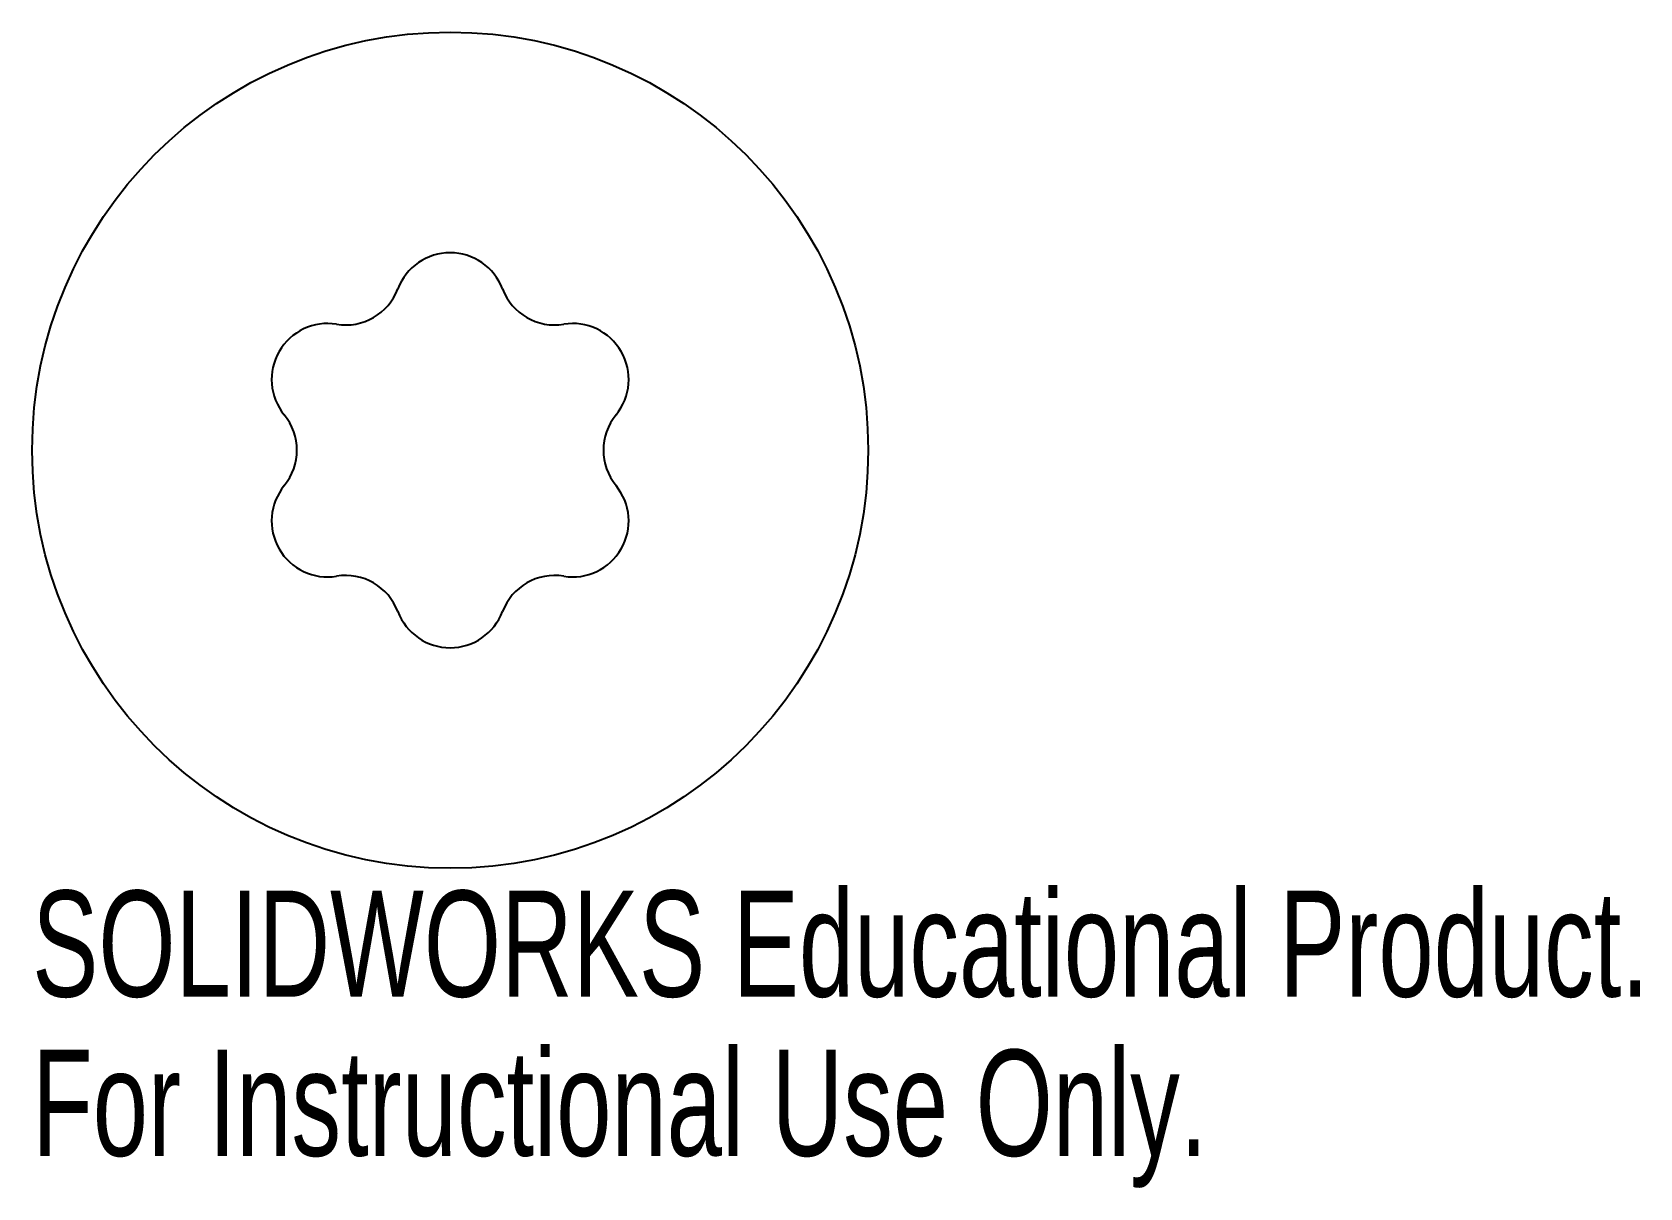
# Model space of a CAD drawing. Header units: inches. Extents: x -0.75 to 2.13, y -1.32 to 0.75.
import ezdxf

# ---------------------------------------------------------------- set-up
doc = ezdxf.new("R2010")
doc.units = ezdxf.units.IN
doc.header["$MEASUREMENT"] = 0
doc.styles.add('SLDTEXTSTYLE0', font='TXT', dxfattribs={"width": 0.7})

msp = doc.modelspace()

# ---------------------------------------------------------------- linework, layer by layer
at = {"color": 7, "linetype": 'Continuous', "lineweight": 25}
msp.add_circle((0, 0), 0.75, dxfattribs=at)
for centre, start, end in [((0, 0.254), 20.7158, 159.2842), ((-0.1876, 0.325), 260.7158, 339.2842), ((0.1876, 0.325), 200.7158, 279.2842), ((-0.22, 0.127), 80.7158, 219.2842), ((0.22, 0.127), 320.7158, 99.2842), ((-0.3753, 0), 320.7158, 39.2842), ((0.3753, 0), 140.7158, 219.2842), ((-0.22, -0.127), 140.7158, 279.2842), ((0.22, -0.127), 260.7158, 39.2842), ((-0.1876, -0.325), 20.7158, 99.2842), ((0.1876, -0.325), 80.7158, 159.2842), ((0, -0.254), 200.7158, 339.2842)]:
    msp.add_arc(centre, 0.1003, start, end, dxfattribs=at)

# ---------------------------------------------------------------- texts
at = {"color": 7, "linetype": 'Continuous', "char_height": 0.1903, "attachment_point": 1, "style": 'SLDTEXTSTYLE0'}
for s, insert in [('SOLIDWORKS Educational Product.', (-0.75, -0.7901)), ('For Instructional Use Only.', (-0.75, -1.0756))]:
    msp.add_mtext(s, dxfattribs=dict(at, insert=insert))

doc.saveas('drawing.dxf')
